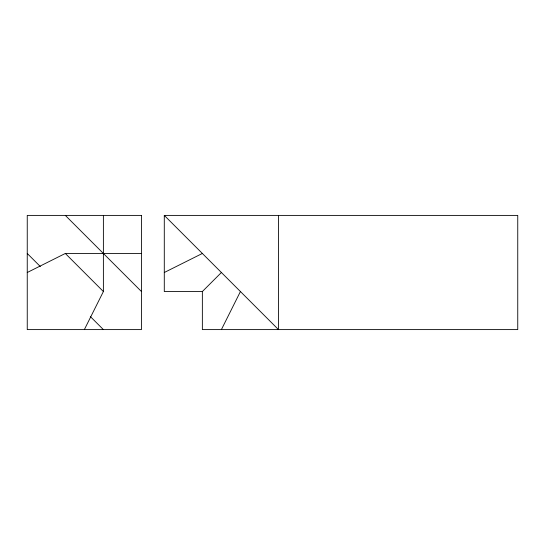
<?xml version="1.0" encoding="UTF-8"?>
<svg xmlns="http://www.w3.org/2000/svg" width="545" height="545" viewBox="0 0 545 545"><rect width="100%" height="100%" fill="white"/><g stroke="black" fill="none" stroke-linecap="round" stroke-linejoin="round"><path stroke-width="0.82" d="M84.352 329.602L103.386 291.534L103.386 215.398M221.393 329.602L240.427 291.534M202.359 291.534L164.29 291.534L164.29 215.398L517.75 215.398L517.75 329.602L202.359 329.602L202.359 291.534L221.393 272.5M27.25 272.5L65.318 253.466L141.455 253.466M164.29 272.5L202.359 253.466M164.29 215.398L278.495 329.602L278.495 215.398M65.318 215.398L141.455 291.534M65.318 253.466L103.386 291.534M27.25 253.466L40.337 266.553M90.3 316.516L103.386 329.602M141.455 215.398L27.25 215.398L27.25 329.602L141.455 329.602L141.455 215.398"/></g></svg>
